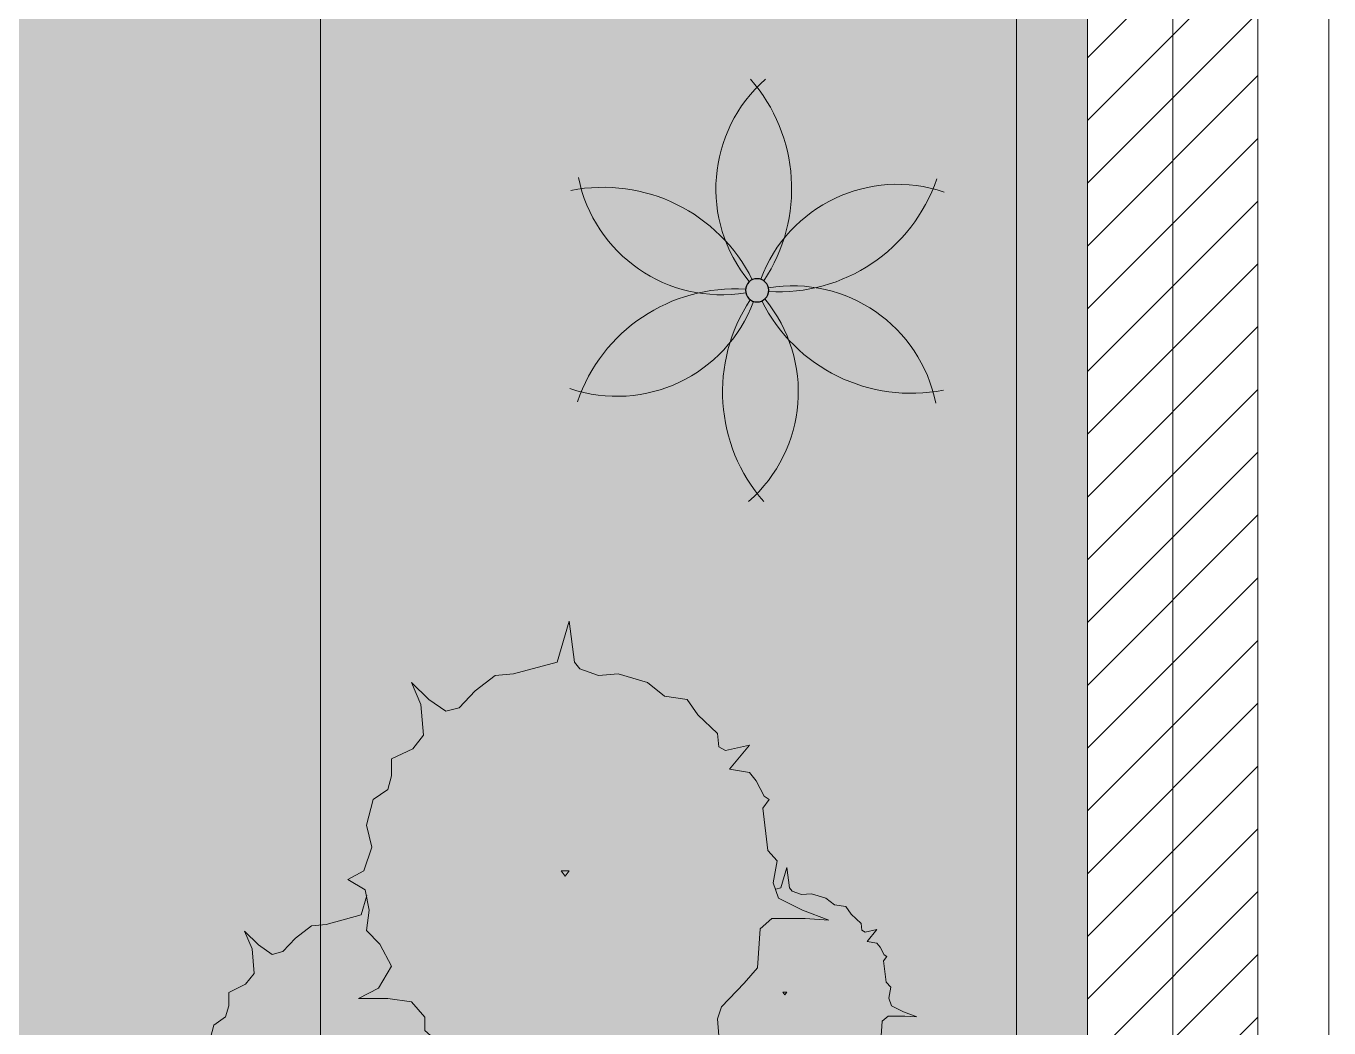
# Model space of a CAD drawing. Header units: millimetres. Extents: x 0 to 71617, y -15450 to 30894.
# Drawn here: x 69699 to 70617, y 15405 to 16110 of the extents above; entities that cross this region are included whole.
import ezdxf

# ---------------------------------------------------------------- set-up
doc = ezdxf.new("R2010")
doc.units = ezdxf.units.MM
doc.linetypes.add('HIDDEN', pattern=[0.375, 0.25, -0.125])
doc.layers.add('1LA_1', color=25, linetype='Continuous')
for name, color, linetype, lineweight in [('Hatch', 8, 'Continuous', 5), ('LINE-DETAIL-SAKURA', 2, 'Continuous', 30), ('tree', 251, 'Continuous', 0), ('Wall Brick', 5, 'Continuous', 15)]:
    doc.layers.add(name, color=color, linetype=linetype, lineweight=lineweight)
pattern_1 = [(217.5000000000001, (0, 0), (8.000156479920525, -244.7066186646712), [0, -193.04, 0, -215.9, 0, -206.375]), (187.5, (0, 0), (-224.7616415690009, -358.4125502841774), [0, -104.14, 0, -173.99, 0, -66.67500000000001]), (147.5000000000001, (156.21, 1.88983318762554e-13), (-395.496185120729, -0.7185923392733595), [0, -63.5, 0, -228.6, 0, -298.45]), (137.5000000000001, (156.21, 1.88983318762554e-13), (-381.7782262361485, -111.4646616286086), [0, -31.75, 0, -149.86, 0, -171.45])]

# ---------------------------------------------------------------- blocks, each defined once
blk = doc.blocks.new('2D WALL G.F')
at = {"layer": 'Hatch', "color": 3, "linetype": 'HIDDEN', "elevation": 7.927912536312375}
blk.add_lwpolyline([(49999.99882652983, -10500), (39999.99882652995, -10500), (39999.99882652995, 5500), (49999.99882652983, 5500)], close=True, dxfattribs=at)
blk = doc.blocks.new('tree0005')
at = {"layer": '1LA_1', "color": 8}
blk.add_circle((1738846.829343652, 71620.89363748208), 55.09024023651269, dxfattribs=at)
at = {"layer": 'tree', "color": 8}
for centre, radius, start, end in [((1739147.80525663, 72349.62521682587), 788.4391003281576, 168.8194579876433, 243.5545021543503), ((1738658.540785323, 72284.56514228601), 689.8640789941486, 290.415701155463, 18.76995179826894), ((1738177.928681559, 71789.66671512835), 689.8640789941486, 350.4157011579734, 78.76995182871755), ((1739628.417360393, 71724.60664058849), 788.4391003281576, 108.8194580055405, 183.5545021654026), ((1738366.217239889, 71125.99521032535), 689.8640789941486, 50.41570116847198, 138.7699517949343), ((1739327.441447416, 70995.87506124377), 788.4391003281576, 48.81945799099751, 123.5545021712212), ((1738366.217239889, 72245.91221371945), 788.4391003281576, 228.8194579909975, 303.5545021712211), ((1739327.441447416, 72115.79206463881), 689.8640789941486, 230.415701168472, 318.7699517949343), ((1739035.117901981, 70957.22213267814), 689.8640789941486, 110.415701155463, 198.7699517982689), ((1738545.853430675, 70892.16205813829), 788.4391003281576, 348.8194579876433, 63.55450215435031), ((1738065.241326911, 71517.18063437566), 788.4391003281576, 288.8194580055404, 3.55450216540259), ((1739515.730005745, 71452.12055983488), 689.8640789941486, 170.4157011579734, 258.7699518287175)]:
    blk.add_arc(centre, radius, start, end, dxfattribs=at)
blk = doc.blocks.new('trees top 024')
at = {"color": 0}
for p, q in [((-1.515287709681818, 2.857804842584613), (-1.577289105986239, 2.629255639178965)), ((-1.48427431153036, 2.678938039919288), (-1.515287709681818, 2.857804842584613)), ((-1.678050899980366, 2.678938039919288), (-1.771091094434741, 2.619298839030591)), ((-1.577289105986239, 2.629255639178965), (-1.678050899980366, 2.678938039919288)), ((-1.375765517997991, 2.659049839622938), (-1.48427431153036, 2.678938039919288)), ((-1.236243326314163, 2.71868904051162), (-1.375765517997991, 2.659049839622938)), ((-1.12773453278178, 2.748483240955593), (-1.236243326314163, 2.71868904051162)), ((-0.8719311480288532, 2.539822237846309), (-1.12773453278178, 2.748483240955593)), ((-1.871852888428872, 2.629255639178965), (-2.019122079650938, 2.539822237846309)), ((-1.771091094434741, 2.619298839030591), (-1.871852888428872, 2.629255639178965)), ((-2.166391270873017, 2.529865437697936), (-2.267153064867134, 2.44043203636528)), ((-2.019122079650938, 2.539822237846309), (-2.166391270873017, 2.529865437697936)), ((-0.7789417535714627, 2.480183036957598), (-0.8719311480288532, 2.539822237846309)), ((-0.7014209581920596, 2.519934037549945), (-0.7789417535714627, 2.480183036957598)), ((-0.546404767431742, 2.470251636809621), (-0.7014209581920596, 2.519934037549945)), ((-2.267153064867134, 2.44043203636528), (-2.267153064867134, 2.360955435180969)), ((-0.5541517669699836, 2.37088683532896), (-0.546404767431742, 2.470251636809621)), ((-2.267153064867134, 2.360955435180969), (-2.344673860246541, 2.271522033848314)), ((-0.530885368356774, 2.301316234292287), (-0.5541517669699836, 2.37088683532896)), ((-0.3991101762111775, 2.162200432219294), (-0.530885368356774, 2.301316234292287)), ((-2.654706241767173, 2.251633833551963), (-2.538450448696551, 2.192020032663649)), ((-2.484196051930368, 2.251633833551963), (-2.654706241767173, 2.251633833551963)), ((-2.538450448696551, 2.192020032663649), (-2.460929653317159, 2.062835630738647)), ((-2.344673860246541, 2.271522033848314), (-2.484196051930368, 2.251633833551963)), ((-0.3216147808302736, 2.072767030886624), (-0.3991101762111775, 2.162200432219294)), ((-2.460929653317159, 2.062835630738647), (-2.530703449158313, 1.933651228813645)), ((-0.3060953817552949, 1.844217827480989), (-0.3216147808302736, 2.072767030886624)), ((-2.530703449158313, 1.933651228813645), (-2.608198844539228, 1.85414922762898)), ((-2.608198844539228, 1.85414922762898), (-2.592704845462752, 1.734921625852351)), ((-0.2363469859126219, 1.784604026592675), (-0.3060953817552949, 1.844217827480989)), ((-2.592704845462752, 1.734921625852351), (-2.615945844077476, 1.61566862407534)), ((-0.0425703974626046, 1.784604026592675), (-0.2363469859126219, 1.784604026592675)), ((-0.1975865882229222, 1.665351024815664), (-0.05806439653909479, 1.734921625852351)), ((-0.05806439653909479, 1.734921625852351), (0.0969517942212228, 1.794535426740666)), ((0.0969517942212228, 1.794535426740666), (-0.0425703974626046, 1.784604026592675)), ((-0.2285999863743804, 1.575917623483008), (-0.1975865882229222, 1.665351024815664)), ((-0.0871981948025855, 1.652016024616941), (-0.1647189901819885, 1.366342220360096)), ((-0.0484631971113707, 1.4284452212855), (-0.0871981948025855, 1.652016024616941)), ((1.562303106879465, 1.694662625252448), (1.523542709189769, 1.551813023123813)), ((1.581657905725837, 1.582877223586706), (1.562303106879465, 1.694662625252448)), ((1.804517492442365, 1.626336624234312), (1.736699496484629, 1.607718423956868)), ((1.964385082913509, 1.495907622290758), (1.804517492442365, 1.626336624234312)), ((-2.615945844077476, 1.61566862407534), (-2.716733038070089, 1.556054823187026)), ((-2.716733038070089, 1.556054823187026), (-2.623692843615714, 1.506372422446688)), ((-1.445539313839141, 1.536166622890661), (-1.46878031245387, 1.506372422446688)), ((-1.422272915225921, 1.506372422446688), (-1.445539313839141, 1.536166622890661)), ((-0.2053335877611637, 1.446733221558006), (-0.2285999863743804, 1.575917623483008)), ((1.339443520162934, 1.551813023123813), (1.247393925649526, 1.495907622290758)), ((1.402435516408321, 1.545615423031464), (1.339443520162934, 1.551813023123813)), ((1.460550712944386, 1.582877223586706), (1.402435516408321, 1.545615423031464)), ((1.523542709189769, 1.551813023123813), (1.460550712944386, 1.582877223586706)), ((1.649501301682047, 1.57045662340164), (1.581657905725837, 1.582877223586706)), ((1.736699496484629, 1.607718423956868), (1.649501301682047, 1.57045662340164)), ((-2.623692843615714, 1.506372422446688), (-2.577210846386262, 1.367256620373723)), ((-1.46878031245387, 1.506372422446688), (-1.422272915225921, 1.506372422446688)), ((-0.2501645850890348, 1.397482620824107), (-0.2053335877611637, 1.446733221558006)), ((0.2615945844077423, 1.478127622025823), (0.0871981948025784, 1.403604020915324)), ((0.3972305763231994, 1.515389422581052), (0.2615945844077423, 1.478127622025823)), ((0.7169657572655019, 1.254556818694354), (0.3972305763231994, 1.515389422581052)), ((1.155369731134591, 1.489710022198409), (1.092377734889208, 1.433804621365354)), ((1.092377734889208, 1.433804621365354), (1.092377734889208, 1.384122220625031)), ((1.247393925649526, 1.495907622290758), (1.155369731134591, 1.489710022198409)), ((2.022525679448066, 1.458645821735516), (1.964385082913509, 1.495907622290758)), ((2.070963476560951, 1.483487022105678), (2.022525679448066, 1.458645821735516)), ((2.167864470785194, 1.452448221643166), (2.070963476560951, 1.483487022105678)), ((2.16301307107436, 1.390345220717762), (2.167864470785194, 1.452448221643166)), ((-2.577210846386262, 1.367256620373723), (-2.608198844539228, 1.238072218448721)), ((-0.5329173682356547, 1.366342220360096), (-0.7169911572639975, 1.254556818694354)), ((-0.4069587757433801, 1.353921620175015), (-0.5329173682356547, 1.366342220360096)), ((-0.2906775826742667, 1.4284452212855), (-0.4069587757433801, 1.353921620175015)), ((-0.1647189901819885, 1.366342220360096), (-0.2906775826742667, 1.4284452212855)), ((0.0871981948025784, 1.403604020915324), (-0.0484631971113707, 1.4284452212855)), ((1.092377734889208, 1.384122220625031), (1.043939937776322, 1.328242219792358)), ((2.177541870208383, 1.346860420069788), (2.16301307107436, 1.390345220717762)), ((2.259888665300135, 1.259916218774222), (2.177541870208383, 1.346860420069788)), ((-0.9010903462908324, 1.242136218509273), (-1.027048938783111, 1.130325416843164)), ((-0.7169911572639975, 1.254556818694354), (-0.9010903462908324, 1.242136218509273)), ((0.8332469503346047, 1.180007817583487), (0.7169657572655019, 1.254556818694354)), ((0.9567417429737404, 1.315821619607277), (0.8501633493263121, 1.315821619607277)), ((0.8501633493263121, 1.315821619607277), (0.9228073449963929, 1.278559819052035)), ((0.9228073449963929, 1.278559819052035), (0.9597389427950915, 1.216990218134569)), ((1.043939937776322, 1.328242219792358), (0.9567417429737404, 1.315821619607277)), ((2.308351862411499, 1.204036217941535), (2.259888665300135, 1.259916218774222)), ((-2.608198844539228, 1.238072218448721), (-2.569438446849531, 1.088999616227355)), ((0.930122544560362, 1.229715618324192), (0.8332469503346047, 1.180007817583487)), ((1.123899133010386, 1.167587217398406), (0.930122544560362, 1.229715618324192)), ((1.114221733587208, 1.043381215547598), (1.123899133010386, 1.167587217398406)), ((2.318029261834674, 1.061161215812533), (2.308351862411499, 1.204036217941535)), ((-2.569438446849531, 1.088999616227355), (-2.484196051930368, 1.029385815339054)), ((-1.027048938783111, 1.130325416843164), (-1.027048938783111, 1.030960615362517)), ((2.3616410592352, 1.02389941525729), (2.318029261834674, 1.061161215812533)), ((-2.484196051930368, 1.029385815339054), (-2.460929653317159, 0.9498838141543757)), ((-1.027048938783111, 1.030960615362517), (-1.123924533008871, 0.9191752136967892)), ((1.143279331855233, 0.9564370142520175), (1.114221733587208, 1.043381215547598)), ((1.307998322037218, 0.7825232116605036), (1.143279331855233, 0.9564370142520175)), ((2.482748252016663, 1.02389941525729), (2.3616410592352, 1.02389941525729)), ((2.38584725779241, 0.9493758141468049), (2.473045452594992, 0.9928606147947789)), ((2.473045452594992, 0.9928606147947789), (2.569946446819245, 1.030122415350021)), ((2.569946446819245, 1.030122415350021), (2.482748252016663, 1.02389941525729)), ((-2.460929653317159, 0.9498838141543757), (-2.460929653317159, 0.8505190126737148)), ((-1.29832092261405, 0.8943340133266133), (-1.511477709908906, 0.8943340133266133)), ((-1.511477709908906, 0.8943340133266133), (-1.366164318570259, 0.8197850122157462)), ((-1.123924533008871, 0.9191752136967892), (-1.29832092261405, 0.8943340133266133)), ((1.60588950428151, 0.8686546129439705), (1.591360705147501, 0.8500110126661582)), ((1.62041830341553, 0.8500110126661582), (1.60588950428151, 0.8686546129439705)), ((2.366467058947549, 0.893495813314118), (2.38584725779241, 0.9493758141468049)), ((2.380995858081572, 0.8127492121109157), (2.366467058947549, 0.893495813314118)), ((-2.460929653317159, 0.8505190126737148), (-2.336901460709811, 0.7909052117854145)), ((-2.336901460709811, 0.7909052117854145), (-2.27490006440539, 0.7114032106007357)), ((-1.366164318570259, 0.8197850122157462), (-1.269263324346007, 0.6583172098096952)), ((1.404899316261471, 0.6707378099947761), (1.307998322037218, 0.7825232116605036)), ((1.591360705147501, 0.8500110126661582), (1.62041830341553, 0.8500110126661582)), ((2.327732061256345, 0.6202172092419715), (2.347086860102703, 0.7754874115556589)), ((2.347086860102703, 0.7754874115556589), (2.380995858081572, 0.8127492121109157)), ((-2.27490006440539, 0.7114032106007357), (-2.290394063481866, 0.5325364079354102)), ((1.424279515106321, 0.3850386057375346), (1.404899316261471, 0.6707378099947761)), ((-2.24391206625241, 0.5027168074910691), (-2.143124872259797, 0.5722874085277567)), ((-2.143124872259797, 0.5722874085277567), (-2.065629476878886, 0.5523992082313924)), ((-1.269263324346007, 0.6583172098096952), (-1.356461519148588, 0.49684940740363)), ((2.303500462700658, 0.5208524077613106), (2.332558060968683, 0.5767324085939833)), ((2.351938259813544, 0.5891530087790642), (2.327732061256345, 0.6202172092419715)), ((2.332558060968683, 0.5767324085939833), (2.351938259813544, 0.5891530087790642)), ((-2.290394063481866, 0.5325364079354102), (-2.344673860246541, 0.4033520060104081)), ((-2.344673860246541, 0.4033520060104081), (-2.24391206625241, 0.5027168074910691)), ((-2.065629476878886, 0.5523992082313924), (-1.972614682423007, 0.4530344067507315)), ((-1.356461519148588, 0.49684940740363), (-1.453362513372841, 0.3974592059226012)), ((2.206599468476405, 0.4773676071133366), (2.279268864144981, 0.4897882072984174)), ((2.279268864144981, 0.3904234058177565), (2.206599468476405, 0.4773676071133366)), ((2.279268864144981, 0.4897882072984174), (2.303500462700658, 0.5208524077613106)), ((-1.972614682423007, 0.4530344067507315), (-1.856333489353894, 0.3636010054180758)), ((-1.453362513372841, 0.3974592059226012), (-1.433982314527995, 0.2484120037016311)), ((1.511477709908903, 0.3105150046270353), (1.424279515106321, 0.3850386057375346)), ((2.16301307107436, 0.3469386051697967), (2.167864470785194, 0.3966464059105022)), ((2.167864470785194, 0.3966464059105022), (2.192070669342399, 0.4090670060955688)), ((2.192070669342399, 0.4090670060955688), (2.279268864144981, 0.3904234058177565)), ((-1.856333489353894, 0.3636010054180758), (-1.747824695821535, 0.3536696052700989)), ((-1.747824695821535, 0.3536696052700989), (-1.49204671106709, 0.2840990042334113)), ((1.753692095471788, 0.3105150046270353), (1.511477709908903, 0.3105150046270353)), ((1.734311896626942, 0.2484120037016311), (1.928088485076962, 0.3229356048121161)), ((1.928088485076962, 0.3229356048121161), (1.753692095471788, 0.3105150046270353)), ((2.090343675405801, 0.2786380041520289), (2.16301307107436, 0.3469386051697967)), ((-1.49204671106709, 0.2840990042334113), (-1.450593913537865, 0.1423924021218141)), ((-1.433982314527995, 0.2484120037016311), (-1.463039912796024, 0.09936480148064675)), ((1.559915507021778, 0.1614678024060652), (1.734311896626942, 0.2484120037016311)), ((1.906244486378963, 0.1606296023935698), (1.96923648262435, 0.2103120031338932)), ((1.96923648262435, 0.2103120031338932), (2.051583277716102, 0.222732603318974)), ((2.051583277716102, 0.222732603318974), (2.090343675405801, 0.2786380041520289)), ((-1.463039912796024, 0.09936480148064675), (-1.588998505288309, 0.0248412003701759)), ((1.521155109332078, 0.04968240074032337), (1.559915507021778, 0.1614678024060652)), ((1.539036708266256, 0.09636760143598622), (1.576831906013485, 0.08610600128308477)), ((1.639798502260376, 0.08610600128308477), (1.659178701105237, 0.1109472016532465)), ((1.659178701105237, 0.1109472016532465), (1.726996697062972, 0.1357884020234081)), ((1.726996697062972, 0.1357884020234081), (1.79966609273152, 0.1295654019306767)), ((1.79966609273152, 0.1295654019306767), (1.906244486378963, 0.1606296023935698)), ((-1.588998505288309, 0.0248412003701759), (-1.472742712217691, -0.03728720055562462)), ((0, 0), (-0.02908299826651728, -0.03728720055562462)), ((0.02905759826802168, -0.03728720055562462), (0, 0)), ((1.550212707600117, -0.1118108016661097), (1.521155109332078, 0.04968240074032337)), ((1.576831906013485, 0.08610600128308477), (1.62041830341553, -0.06296660093828166)), ((1.62041830341553, -0.06296660093828166), (1.639798502260376, 0.08610600128308477)), ((-1.472742712217691, -0.03728720055562462), (-1.414602115683135, -0.2111756031467564)), ((-0.02908299826651728, -0.03728720055562462), (0.02905759826802168, -0.03728720055562462)), ((1.443634313952675, -0.4968748074040121), (1.482394711642385, -0.1863344027765947)), ((1.482394711642385, -0.1863344027765947), (1.550212707600117, -0.1118108016661097)), ((-1.414602115683135, -0.2111756031467564), (-1.453362513372841, -0.3726434055528074)), ((-1.453362513372841, -0.3726434055528074), (-1.404899316261478, -0.5589778083294163)), ((-1.404899316261478, -0.5589778083294163), (-1.29832092261405, -0.6335014094399014)), ((1.492097511064042, -0.5589778083294163), (1.443634313952675, -0.4968748074040121)), ((1.453337113374346, -0.583819008699578), (1.492097511064042, -0.5589778083294163)), ((-1.29832092261405, -0.6335014094399014), (-1.269263324346007, -0.7328662109205482)), ((1.3951965168398, -0.6956044103653056), (1.453337113374346, -0.583819008699578)), ((-1.269263324346007, -0.7328662109205482), (-1.269263324346007, -0.8570722127713708)), ((1.201419928389775, -0.7825486116608857), (1.346758719726918, -0.757707411290724)), ((1.346758719726918, -0.757707411290724), (1.3951965168398, -0.6956044103653056)), ((-1.269263324346007, -0.8570722127713708), (-1.114247133585692, -0.931621213882238)), ((1.346758719726918, -0.9564624142523996), (1.201419928389775, -0.7825486116608857)), ((-1.114247133585692, -0.931621213882238), (-1.0367263382063, -1.030986015362899)), ((1.114221733587208, -1.043406615547966), (1.123899133010386, -0.9440418140673188)), ((1.123899133010386, -0.9440418140673188), (1.172362330121754, -0.9192006136971571)), ((1.172362330121754, -0.9192006136971571), (1.346758719726918, -0.9564624142523996)), ((-1.0367263382063, -1.030986015362899), (-1.056106537051146, -1.254556818694354)), ((0.9688829422500689, -1.180033217583869), (1.114221733587208, -1.043406615547966)), ((-0.9979659405165933, -1.291818619249597), (-0.8720073480243151, -1.204874417954031)), ((-0.8720073480243151, -1.204874417954031), (-0.7751317537985578, -1.229715618324192)), ((-0.7751317537985578, -1.229715618324192), (-0.6588505607294444, -1.353947020175383)), ((0.8913621468706694, -1.291818619249597), (0.9688829422500689, -1.180033217583869)), ((-1.056106537051146, -1.254556818694354), (-1.123924533008871, -1.416050021100787)), ((-1.123924533008871, -1.416050021100787), (-0.9979659405165933, -1.291818619249597)), ((0.6007099641948912, -1.416050021100787), (0.7266685566871729, -1.316659819619758)), ((0.7266685566871729, -1.316659819619758), (0.8913621468706694, -1.291818619249597)), ((-0.6588505607294444, -1.353947020175383), (-0.5135371693907977, -1.465732421841111)), ((0.387553176900024, -1.478153022026191), (0.6007099641948912, -1.416050021100787)), ((-0.5135371693907977, -1.465732421841111), (-0.3778757774768486, -1.478153022026191)), ((-0.3778757774768486, -1.478153022026191), (-0.05814059653456027, -1.565097223321757)), ((0.06781799595773208, -1.565097223321757), (0.1065783936474283, -1.515414822581434)), ((0.1065783936474283, -1.515414822581434), (0.242214385562896, -1.465732421841111)), ((0.242214385562896, -1.465732421841111), (0.387553176900024, -1.478153022026191)), ((-0.05814059653456027, -1.565097223321757), (0.02905759826802168, -1.863217027764094)), ((0.02905759826802168, -1.863217027764094), (0.06781799595773208, -1.565097223321757))]:
    blk.add_line(p, q, dxfattribs=at)
blk = doc.blocks.new('tree0002')
at = {"color": 0, "xscale": 500, "yscale": 500, "zscale": 500}
blk.add_blockref('trees top 024', (1737265.571300159, 70359.8734273375), dxfattribs=at)
blk = doc.blocks.new('LANDSCAPE SITE')
h = blk.add_hatch()
h.set_pattern_fill('AR-SAND', color=256, scale=5, angle=180.0000000000001, style=0)
h.set_pattern_definition(pattern_1)
h.paths.add_polyline_path([(51940.00277042727, 15839.58842728788), (51400.00116197043, 15839.58842728788), (51400.00031500624, 110.0002462607808), (51940.00192346319, 110.0002462607808)])
h = blk.add_hatch()
h.set_pattern_fill('AR-SAND', color=256, scale=5, angle=180.0000000000001, style=0)
h.set_pattern_definition(pattern_1)
h.paths.add_polyline_path([(48449.99995568825, 14899.99581463018), (48149.99995568837, 14899.99581463018), (48149.99995568837, 14099.99581463006), (48449.99995568825, 14099.99581463006)], flags=16)
h.paths.add_polyline_path([(48049.99995568814, 14899.99581463018), (47749.99995568837, 14899.99581463018), (47749.99995568837, 14099.99581463006), (48049.99995568814, 14099.99581463006)], flags=16)
h.paths.add_polyline_path([(47649.99995568837, 14899.99581463018), (47349.99995568849, 14899.99581463018), (47349.99995568849, 14099.99581463006), (47649.99995568837, 14099.99581463006)], flags=16)
h.paths.add_polyline_path([(47249.99995568837, 14899.99581463018), (46949.99995568837, 14899.99581463018), (46949.99995568837, 14099.99581463006), (47249.99995568837, 14099.99581463006)], flags=16)
h.paths.add_polyline_path([(46849.99995568849, 14899.99581463018), (46549.99995568849, 14899.99581463018), (46549.99995568849, 14099.99581463006), (46849.99995568849, 14099.99581463006)], flags=16)
h.paths.add_polyline_path([(46449.99995568837, 14899.99581463018), (46149.99995568849, 14899.99581463018), (46149.99995568849, 14099.99581463006), (46449.99995568837, 14099.99581463006)], flags=16)
h.paths.add_polyline_path([(46049.99995568849, 14899.99581463018), (45749.99995568849, 14899.99581463018), (45749.99995568849, 14099.99581463006), (46049.99995568849, 14099.99581463006)], flags=16)
h.paths.add_polyline_path([(45649.9999556886, 14899.99581463018), (45349.9999556886, 14899.99581463018), (45349.9999556886, 14099.99581463006), (45649.9999556886, 14099.99581463006)], flags=16)
h.paths.add_polyline_path([(45249.99995568849, 14899.99581463018), (44949.99995568849, 14899.99581463018), (44949.99995568849, 14099.99581463006), (45249.99995568849, 14099.99581463006)], flags=16)
h.paths.add_polyline_path([(44849.9999556886, 14899.99581463018), (44549.99995568872, 14899.99581463018), (44549.99995568872, 14099.99581463006), (44849.9999556886, 14099.99581463006)], flags=16)
h.paths.add_polyline_path([(44449.99995568849, 14899.99581463018), (44149.9999556886, 14899.99581463018), (44149.9999556886, 14099.99581463006), (44449.99995568849, 14099.99581463006)], flags=16)
h.paths.add_polyline_path([(47410.00031474826, 107.5000000000582), (48195.23362472851, 112.4999999999418), (48195.23336521594, 110.0002462607808), (51400.00080265373, 110.0002462607808), (51400.00080265373, 15800.00000527676), (47249.99995568942, 15799.99999999988), (47249.99994018453, 15339.58758032368), (43950.00029950275, 15339.58842728776), (43949.99995568953, 14010), (50110.00031500775, 14009.99999999988), (50110.00031500775, 3799.999999999884), (47410.00031474815, 3795)])
at = {"elevation": -0.002679299760398379}
for points in [[(51400.00031500764, 110.0002462607808), (51940.00192346459, 110.0002905451693), (51940.00277042866, 15839.58847157238), (51400.00116197183, 15839.58842728788)], [(51940.00277042866, 15839.58842728788), (51400.00116197183, 15839.58842728788), (51400.00031500764, 110.0002462607808), (51940.00192346459, 110.0002462607808)]]:
    blk.add_lwpolyline(points, close=True, dxfattribs=at)
for name, p, xscale, yscale, zscale, rotation in [('tree0005', (41051.27007997964, -256038.2960719766, -0.009550537581305751), -0.1487856742709148, 0.1487856742709148, 0.1487856742709148, 270), ('tree0002', (-282953.1345854885, 15813.17911539203, -0.009550537581305751), -0.1925586510379964, 0.1925586510379964, 0.1925586510379964, 180)]:
    blk.add_blockref(name, p, dxfattribs=dict(xscale=xscale, yscale=yscale, zscale=zscale, rotation=rotation))
blk = doc.blocks.new('FENCE1')
at = {"layer": 'Hatch'}
h = blk.add_hatch(dxfattribs=at)
h.set_pattern_fill('LINE', color=256, scale=250, angle=45, style=0)
h.set_pattern_definition([(45, (-109.9991415331606, -110), (-22.09708691207961, 22.09708691207961), [])])
h.paths.add_polyline_path([(110.0000000003492, 15959.58842728741), (1890.001173472388, 15959.58842728741), (1890.001173472388, 15839.58842728735), (110.0000000003492, 15839.58842728735)])
h.paths.add_polyline_path([(2110.001173472388, 15840.00000000051), (5871.874901552685, 15839.58842728741), (5871.874901552685, 15959.58842728747), (2110.001173472388, 15960.00000000057)])
h.paths.add_polyline_path([(6091.874901553034, 15959.58842728747), (9890.00000000035, 15959.58842728747), (9890.00000000035, 15839.58842728741), (6091.874901553034, 15839.58842728741)])
h.paths.add_polyline_path([(10110, 15959.58842728747), (13890.00000000035, 15959.58842728747), (13890.00000000035, 15839.58792937541), (10112.0000011411, 15839.58792937541)])
h.paths.add_polyline_path([(14110.00000000035, 15839.58842728741), (17890.00000000035, 15839.58842728741), (17890.00000000035, 15959.58842728747), (14110.00000000035, 15959.58842728747)])
h.paths.add_polyline_path([(18110.002346945, 15839.58758032328), (21890, 15839.58758032328), (21890, 15959.58842728747), (18110.002346945, 15959.58842728747)])
h.paths.add_polyline_path([(22110.00000000035, 15959.58842728747), (25890, 15959.58842728747), (25890, 15839.58842728741), (22110.00000000035, 15839.58842728741)])
h.paths.add_polyline_path([(26110.00000000035, 15839.58842728741), (29890.00000000035, 15839.58842728741), (29890.00000000035, 15959.58842728747), (26110.00000000035, 15959.58842728747)])
h.paths.add_polyline_path([(30110.00000000035, 15959.58842728747), (33890, 15959.58842728747), (33890, 15839.58758032328), (30110.00000000035, 15839.58758032328)])
h.paths.add_polyline_path([(34110, 15959.58842728747), (37890.00000000035, 15959.58842728747), (37890.00000000035, 15839.58787291055), (34110, 15839.58787291055)])
h.paths.add_polyline_path([(38110.00000000035, 15839.58842728741), (41890.0020204389, 15839.58842728747), (41890.0020204389, 15959.58842728753), (38110.00000000035, 15959.58842728747)])
h.paths.add_polyline_path([(42109.99999743339, 15839.58841445541), (45889.99999743339, 15839.58841445541), (45890, 15949.58842728747), (42110, 15949.58842728747)])
h.paths.add_polyline_path([(46110, 15839.58842728747), (49890.00000000035, 15839.58842728747), (49890.00000000035, 15959.58842728753), (46110, 15959.58842728753)])
h.paths.add_polyline_path([(50110.00000000035, 15839.58842728747), (51890.00169392827, 15839.58842728747), (51890.00169392827, 15959.58842728753), (50110.00000000035, 15959.58842728753)])
h.paths.add_polyline_path([(51940.00334729208, 10609.72561819176), (52060.00081415463, 10609.72561819176), (52060.00081415463, 15789.58842728753), (51940.00334729208, 15789.58842728753)])
h.paths.add_polyline_path([(51940.00081415428, 5509.862809095765), (52060.00081415463, 5509.862809095765), (52060.00081415463, 10389.72561819176), (51940.00081415428, 10389.72561819176)])
h.paths.add_polyline_path([(51940.00278193143, 110.0002905451693), (52060.00081415463, 110.0002905451693), (52060.00081415463, 5289.862809095765), (51940.00278193143, 5289.862809095765)])
h.paths.add_polyline_path([(-59.99914153292775, 5289.862809095765), (59.99914153316058, 5289.862809095765), (59.99914153316058, 110), (-59.99914153292775, 110)])
h.paths.add_polyline_path([(-59.99914153292775, 10389.72561819176), (59.99927425803617, 10389.72561819176), (59.99927425803617, 5509.862809095765), (-59.99914153292775, 5509.862809095765)])
h.paths.add_polyline_path([(-69.99914153292775, 15789.58842728741), (69.99914153292775, 15789.58842728741), (69.99914153292775, 10609.72561819176), (-69.99914153292775, 10609.72561819176)])
at = {"layer": 'Hatch', "color": 3}
blk.add_lwpolyline([(52000.00000000233, -99.99999999935972), (42000.00000000244, -99.99999999935972), (42000.00000000244, 15900.00000000064), (52000.00000000233, 15900.00000000064)], close=True, dxfattribs=at)
at = {"layer": 'Hatch'}
for points, elevation in [([(51890.00084696442, 5289.322847199524), (51940.00278193143, 5289.322847199524), (51940.00278193143, 109.4603286489291), (51890.00084696442, 109.4603286489291)], -7.925233236551977), ([(52060.00081415463, 5289.322847199524), (52110.00081415463, 5289.322847199524), (52110.00081415463, 109.4600381037599), (52060.00081415463, 109.4600381037599)], -7.927912536312375)]:
    blk.add_lwpolyline(points, close=True, dxfattribs=dict(at, elevation=elevation))
at = {"layer": 'Wall Brick', "elevation": -7.927912536312375}
blk.add_lwpolyline([(51940.00278193143, 110.0002905451693), (52060.00081415463, 110.0002905451693), (52060.00081415463, 5289.862809095765), (51940.00278193143, 5289.862809095765)], close=True, dxfattribs=at)

msp = doc.modelspace()

# ---------------------------------------------------------------- block references
at = {"layer": 'LINE-DETAIL-SAKURA'}
msp.add_blockref('FENCE1', (18506.54544256272, 13247.13888073346, 15.85046647310395), dxfattribs=at)
at = {"layer": 'tree'}
msp.add_blockref('LANDSCAPE SITE', (18506.54630102956, 13246.72730802034), dxfattribs=at)
at = {"layer": 'Wall Brick', "color": 1}
msp.add_blockref('2D WALL G.F', (20506.54661603522, 23646.72730802099, -0.002679299760398379), dxfattribs=at)

doc.saveas('drawing.dxf')
